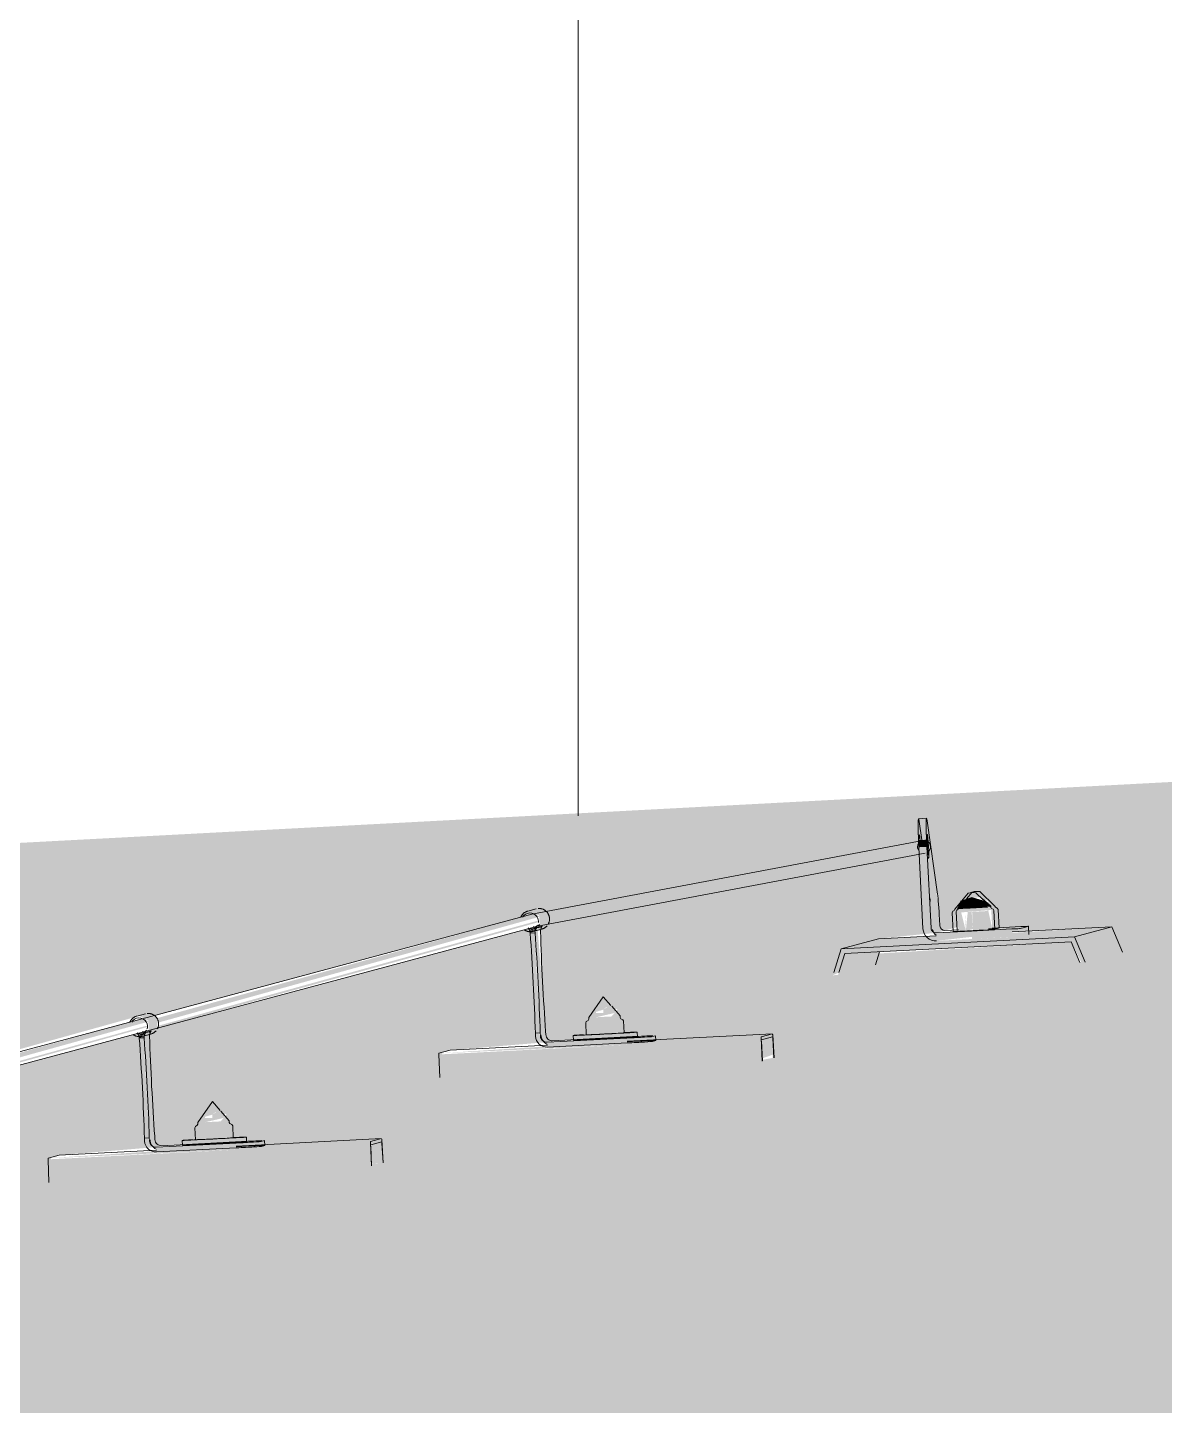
# Model space of a CAD drawing. Header units: metres. Extents: x -4613 to -4328, y -1 to 30.
# Drawn here: x -4403.457 to -4402.753, y 10.935 to 11.788 of the extents above; entities that cross this region are included whole.
import ezdxf

# ---------------------------------------------------------------- set-up
doc = ezdxf.new("R2010")
doc.units = ezdxf.units.M
for name, color, linetype, lineweight in [('A-ROOF-PATT', 132, 'Continuous', 5), ('A-WALL-PATT', 111, 'Continuous', 5), ('Q-SPCQ', 91, 'Continuous', 5)]:
    doc.layers.add(name, color=color, linetype=linetype, lineweight=lineweight)

# ---------------------------------------------------------------- blocks, each defined once
blk = doc.blocks.new('Static Line_Sayfa_Metal Deck_Pan Mount - Up to 15 _ pitch - Max 2 Users-1848369-NORTH EAST')
at = {"layer": 'Q-SPCQ'}
for points in [[(4296.1882, 11.28093), (4296.19319, 11.28118), (4296.19299, 11.28556), (4296.188, 11.28531)], [(4296.19579, 11.23075), (4296.20124, 11.23221), (4296.19894, 11.25585), (4296.19442, 11.27614)], [(4296.2118, 11.24262), (4296.22118, 11.24305), (4296.22098, 11.25004), (4296.214, 11.24774)], [(4296.22118, 11.24305), (4296.23103, 11.24361), (4296.22768, 11.24803), (4296.22098, 11.25004)], [(4295.95359, 11.23213), (4295.95891, 11.23356), (4295.95858, 11.24005), (4295.95279, 11.24301), (4295.94747, 11.24158), (4295.95326, 11.23862)], [(4296.22182, 11.22928), (4296.23112, 11.23031), (4296.23055, 11.24142), (4296.22122, 11.24091), (4296.22176, 11.23031)], [(4296.23065, 11.24412), (4296.23355, 11.24428), (4296.22768, 11.24946), (4296.22828, 11.24724)], [(4296.23112, 11.23033), (4296.23366, 11.23047), (4296.23115, 11.24199), (4296.23055, 11.24142), (4296.23103, 11.23209)], [(4296.21728, 11.22962), (4296.2175, 11.23096), (4296.21671, 11.24125), (4296.21676, 11.23974)], [(4295.95088, 11.16587), (4295.95387, 11.16603), (4295.9503, 11.22792), (4295.94774, 11.22682), (4295.95032, 11.181)], [(4295.95397, 11.16403), (4295.95733, 11.16493), (4295.95233, 11.22957), (4295.95061, 11.22911), (4295.95332, 11.18115)], [(4296.13507, 11.20169), (4296.13876, 11.20347), (4296.14234, 11.21516), (4296.28257, 11.22235), (4296.28888, 11.20957), (4296.29118, 11.20968), (4296.28451, 11.22545), (4296.14009, 11.21805), (4296.13562, 11.20347)], [(4296.14009, 11.21805), (4296.28451, 11.22545), (4296.30766, 11.23166), (4296.24596, 11.22791), (4296.24609, 11.2254), (4296.19919, 11.223), (4296.19894, 11.2261), (4296.16323, 11.22427)], [(4296.22115, 11.22413), (4296.24609, 11.22545), (4296.24584, 11.23031), (4296.22089, 11.22903), (4296.22108, 11.22545)], [(4296.30766, 11.23166), (4296.28451, 11.22545), (4296.29118, 11.20968), (4296.31433, 11.2159)], [(4296.13826, 11.20185), (4296.16141, 11.20806), (4296.16392, 11.21627), (4296.14234, 11.21516), (4296.13876, 11.20347)], [(4295.71162, 11.16718), (4295.71694, 11.16861), (4295.7166, 11.1751), (4295.71082, 11.17806), (4295.7055, 11.17663), (4295.71128, 11.17367)], [(4295.98239, 11.16485), (4296.00584, 11.16605), (4296.00546, 11.17346), (4295.98201, 11.17226), (4295.98239, 11.16493)], [(4295.712, 11.09908), (4295.71535, 11.09998), (4295.71199, 11.16506), (4295.70864, 11.16416), (4295.71134, 11.1162)], [(4295.7089, 11.10092), (4295.71189, 11.10107), (4295.70839, 11.16297), (4295.70577, 11.16187), (4295.70835, 11.11604)], [(4295.89175, 11.13838), (4296.09131, 11.1486), (4296.09073, 11.16288), (4295.89117, 11.15265)], [(4295.95832, 11.15724), (4296.00771, 11.15977), (4296.00756, 11.16277), (4295.95817, 11.16024)], [(4296.09124, 11.15018), (4296.09842, 11.15273), (4296.09768, 11.16274), (4296.09075, 11.16239), (4296.09114, 11.15273)], [(4295.74042, 11.0999), (4295.76387, 11.1011), (4295.76348, 11.1085), (4295.74003, 11.1073), (4295.74041, 11.09998)], [(4295.64977, 11.07343), (4295.84933, 11.08365), (4295.84875, 11.09792), (4295.64919, 11.0877), (4295.64942, 11.08223)], [(4295.71635, 11.09229), (4295.76574, 11.09482), (4295.76559, 11.09782), (4295.71619, 11.09529)], [(4295.84927, 11.08522), (4295.85659, 11.0856), (4295.85571, 11.09779), (4295.84877, 11.09743), (4295.84916, 11.08778)]]:
    blk.add_hatch(color=256, dxfattribs=at).paths.add_polyline_path(points)
h = blk.add_hatch(color=256, dxfattribs=at)
h.paths.add_polyline_path([(4296.19919, 11.223), (4296.22108, 11.22545), (4296.22089, 11.22903), (4296.19894, 11.22791), (4296.19907, 11.22545)])
h.paths.add_polyline_path([(4296.1908, 11.23049), (4296.19579, 11.23075), (4296.19319, 11.28118), (4296.1882, 11.28093)])
h = blk.add_hatch(color=256, dxfattribs=at)
h.paths.add_polyline_path([(4293.297, 10.52267), (4293.53355, 10.5883), (4293.53144, 10.59015), (4293.52773, 10.5896), (4293.29685, 10.52556), (4293.29695, 10.52373)])
h.paths.add_polyline_path([(4293.53898, 10.58762), (4293.77553, 10.65326), (4293.77341, 10.6551), (4293.7697, 10.65456), (4293.53883, 10.59052), (4293.53893, 10.58858)])
h.paths.add_polyline_path([(4293.78095, 10.65257), (4294.0175, 10.71821), (4294.01516, 10.72018), (4294.01168, 10.71951), (4293.7808, 10.65547), (4293.78091, 10.65344)])
h.paths.add_polyline_path([(4294.02293, 10.71753), (4294.25948, 10.78317), (4294.25707, 10.78516), (4294.25365, 10.78446), (4294.02278, 10.72034), (4294.02289, 10.7183)])
h.paths.add_polyline_path([(4294.2649, 10.78248), (4294.50145, 10.84812), (4294.49908, 10.85009), (4294.49563, 10.84942), (4294.26476, 10.7852), (4294.26487, 10.78316)])
h.paths.add_polyline_path([(4294.50688, 10.84743), (4294.74342, 10.91307), (4294.7411, 10.91503), (4294.7376, 10.91437), (4294.50674, 10.85007), (4294.50685, 10.84801)])
h.paths.add_polyline_path([(4294.74885, 10.91239), (4294.9854, 10.97803), (4294.98312, 10.97996), (4294.97957, 10.97932), (4294.7487, 10.91529), (4294.74883, 10.91287)])
h.paths.add_polyline_path([(4294.99083, 10.97734), (4295.22736, 11.04324), (4295.22513, 11.04489), (4295.22155, 11.04428), (4294.99068, 10.98024), (4294.99081, 10.97773)])
h.paths.add_polyline_path([(4295.2328, 11.04229), (4295.46934, 11.10811), (4295.46715, 11.10982), (4295.46352, 11.10923), (4295.23265, 11.04519), (4295.23279, 11.04258)])
h.paths.add_polyline_path([(4295.47478, 11.10725), (4295.71132, 11.17297), (4295.70917, 11.17475), (4295.7055, 11.17418), (4295.47463, 11.11015), (4295.47477, 11.10744)])
h.paths.add_polyline_path([(4295.71675, 11.1722), (4295.9533, 11.23784), (4295.95106, 11.23975), (4295.94747, 11.23914), (4295.7166, 11.1751), (4295.71675, 11.1723)])
h = blk.add_hatch(color=256, dxfattribs=at)
h.paths.add_polyline_path([(4293.29717, 10.51944), (4293.53371, 10.58519), (4293.53193, 10.58573), (4293.2971, 10.52078), (4293.29716, 10.51964)])
h.paths.add_polyline_path([(4293.53914, 10.5844), (4293.77569, 10.65014), (4293.7749, 10.65095), (4293.53907, 10.58574), (4293.53914, 10.58441)])
h.paths.add_polyline_path([(4293.78112, 10.64935), (4294.01766, 10.7151), (4294.01746, 10.71606), (4293.78105, 10.65069), (4293.78112, 10.64938)])
h.paths.add_polyline_path([(4294.02309, 10.7143), (4294.25964, 10.78005), (4294.25943, 10.78101), (4294.02302, 10.71564), (4294.02309, 10.71436)])
h.paths.add_polyline_path([(4294.26507, 10.77926), (4294.50161, 10.845), (4294.50141, 10.84597), (4294.26502, 10.78016), (4294.26506, 10.77933)])
h.paths.add_polyline_path([(4294.50704, 10.84421), (4294.74359, 10.90996), (4294.74279, 10.91076), (4294.50699, 10.84518), (4294.50704, 10.8443)])
h.paths.add_polyline_path([(4294.74902, 10.90916), (4294.98556, 10.97491), (4294.98477, 10.97572), (4294.74896, 10.91019), (4294.74901, 10.90927)])
h.paths.add_polyline_path([(4294.99099, 10.97412), (4295.22753, 11.03986), (4295.22674, 11.04067), (4294.99094, 10.97521), (4294.99099, 10.97424)])
h.paths.add_polyline_path([(4295.23297, 11.03907), (4295.46951, 11.10482), (4295.46872, 11.10562), (4295.23291, 11.04022), (4295.23296, 11.03921)])
h.paths.add_polyline_path([(4295.47494, 11.10402), (4295.71148, 11.16986), (4295.7097, 11.17031), (4295.47488, 11.10524), (4295.47493, 11.10418)])
h.paths.add_polyline_path([(4295.71692, 11.16898), (4295.95346, 11.23472), (4295.95168, 11.23526), (4295.71685, 11.17026), (4295.71691, 11.16915)])
h = blk.add_hatch(color=256, dxfattribs=at)
h.paths.add_polyline_path([(4296.21731, 11.22907), (4296.22176, 11.23031), (4296.22089, 11.24089), (4296.21851, 11.24078)])
h.paths.add_polyline_path([(4296.2128, 11.22885), (4296.21731, 11.22907), (4296.21446, 11.24058), (4296.2122, 11.24048), (4296.21279, 11.22903)])
h = blk.add_hatch(color=256, dxfattribs=at)
h.paths.add_polyline_path([(4295.98838, 11.17567), (4295.9999, 11.17831), (4296.00074, 11.181), (4295.99727, 11.18324), (4295.99297, 11.18038), (4295.99295, 11.17832), (4295.9861, 11.17831)])
h.paths.add_polyline_path([(4295.98504, 11.17952), (4295.99295, 11.181), (4295.99043, 11.18364), (4295.98697, 11.181)])
h = blk.add_hatch(color=256, dxfattribs=at)
h.paths.add_polyline_path([(4295.7464, 11.11072), (4295.75793, 11.11335), (4295.75876, 11.11604), (4295.7553, 11.11828), (4295.75099, 11.11542), (4295.75097, 11.11337), (4295.74412, 11.11335)])
h.paths.add_polyline_path([(4295.74307, 11.11457), (4295.75097, 11.11604), (4295.74846, 11.11868), (4295.745, 11.11604)])
for p, q in [((4296.19303, 11.29886), (4296.18804, 11.2986)), ((4296.18845, 11.29692), (4296.19007, 11.28541)), ((4296.19981, 11.25197), (4296.19344, 11.29717)), ((4296.19069, 11.28518), (4295.94973, 11.23974)), ((4295.95121, 11.23187), (4296.19217, 11.27732)), ((4296.1908, 11.23049), (4296.1882, 11.28093)), ((4296.19319, 11.28118), (4296.19579, 11.23075)), ((4295.95144, 11.2428), (4295.94612, 11.24137)), ((4295.9528, 11.24301), (4295.95254, 11.24299)), ((4296.20878, 11.24038), (4296.20922, 11.24126)), ((4296.2101, 11.24186), (4296.20922, 11.24126)), ((4296.21054, 11.2426), (4296.2101, 11.24186)), ((4296.21129, 11.24106), (4296.21173, 11.24194)), ((4296.21262, 11.24253), (4296.21173, 11.24194)), ((4296.23276, 11.24375), (4296.23328, 11.24305)), ((4296.23421, 11.24255), (4296.23328, 11.24305)), ((4296.23474, 11.24172), (4296.23421, 11.24255)), ((4296.23534, 11.2301), (4296.23474, 11.24172)), ((4296.23528, 11.24443), (4296.23579, 11.24373)), ((4296.23673, 11.24323), (4296.23579, 11.24373)), ((4296.23726, 11.2424), (4296.23673, 11.24323)), ((4296.23786, 11.23077), (4296.23726, 11.2424)), ((4295.94947, 11.23968), (4293.28767, 10.52517)), ((4296.20124, 11.23221), (4296.20103, 11.23637)), ((4296.20878, 11.24038), (4296.20938, 11.22876)), ((4296.21129, 11.24106), (4296.21189, 11.22943)), ((4293.28974, 10.51744), (4295.95155, 11.23195)), ((4295.94633, 11.23095), (4295.94762, 11.22896)), ((4295.94762, 11.22896), (4295.95097, 11.22986)), ((4295.94762, 11.22896), (4295.94768, 11.22779)), ((4295.94768, 11.22779), (4295.95067, 11.22794)), ((4295.94949, 11.22881), (4295.95481, 11.23024)), ((4295.95097, 11.22986), (4295.94968, 11.23185)), ((4295.95061, 11.22911), (4295.95169, 11.23123)), ((4295.95061, 11.22911), (4295.95397, 11.23001)), ((4295.95067, 11.22794), (4295.95061, 11.22911)), ((4295.95169, 11.23123), (4295.95505, 11.23213)), ((4295.95505, 11.23213), (4295.95397, 11.23001)), ((4295.95397, 11.23001), (4295.95403, 11.22884)), ((4296.28451, 11.22545), (4296.14009, 11.21805)), ((4296.16323, 11.22427), (4296.14009, 11.21805)), ((4296.16323, 11.22427), (4296.19903, 11.2261)), ((4296.19894, 11.22791), (4296.22089, 11.22903)), ((4296.21294, 11.22981), (4296.20439, 11.22937)), ((4296.22089, 11.22903), (4296.24584, 11.23031)), ((4296.25129, 11.23177), (4296.23364, 11.23087)), ((4296.24593, 11.2285), (4296.30766, 11.23166)), ((4296.25104, 11.23062), (4296.25355, 11.2313)), ((4296.25355, 11.2313), (4296.25607, 11.23197)), ((4296.25633, 11.22698), (4296.25607, 11.23197)), ((4296.30766, 11.23166), (4296.28451, 11.22545)), ((4296.29118, 11.20968), (4296.28451, 11.22545)), ((4296.30766, 11.23166), (4296.31433, 11.2159)), ((4296.14009, 11.21805), (4296.13562, 11.20347)), ((4296.14234, 11.21516), (4296.28257, 11.22235)), ((4296.16392, 11.21627), (4296.16141, 11.20806)), ((4296.28257, 11.22235), (4296.28799, 11.20952)), ((4296.13876, 11.20347), (4296.14234, 11.21516)), ((4295.98388, 11.17552), (4295.99293, 11.18842)), ((4295.99762, 11.18301), (4295.99293, 11.18842)), ((4296.00326, 11.17652), (4295.99811, 11.18245)), ((4295.70947, 11.17784), (4295.70415, 11.17642)), ((4295.71082, 11.17806), (4295.71056, 11.17804)), ((4295.98356, 11.17376), (4295.98238, 11.17299)), ((4295.98394, 11.17449), (4295.98356, 11.17376)), ((4295.98388, 11.17552), (4295.98394, 11.17449)), ((4296.00331, 11.17549), (4296.00326, 11.17652)), ((4296.00331, 11.17549), (4296.00376, 11.1748)), ((4296.00502, 11.17416), (4296.00376, 11.1748)), ((4296.00547, 11.17346), (4296.00502, 11.17416)), ((4296.00585, 11.16605), (4296.00547, 11.17346)), ((4295.70435, 11.166), (4295.70564, 11.16401)), ((4295.70564, 11.16401), (4295.709, 11.16491)), ((4295.70752, 11.16386), (4295.71284, 11.16529)), ((4295.709, 11.16491), (4295.70771, 11.1669)), ((4295.70864, 11.16416), (4295.70972, 11.16627)), ((4295.70864, 11.16416), (4295.71199, 11.16506)), ((4295.70972, 11.16627), (4295.71307, 11.16718)), ((4295.71307, 11.16718), (4295.71199, 11.16506)), ((4295.71199, 11.16506), (4295.71205, 11.16389)), ((4295.95387, 11.16603), (4295.95088, 11.16587)), ((4295.95088, 11.16587), (4295.95098, 11.16388)), ((4295.95397, 11.16403), (4295.95387, 11.16603)), ((4295.95722, 11.16693), (4295.95733, 11.16493)), ((4295.982, 11.17225), (4295.98238, 11.17299)), ((4295.982, 11.17225), (4295.98238, 11.16484)), ((4296.09768, 11.1655), (4296.00766, 11.16089)), ((4296.01412, 11.16348), (4296.01396, 11.16647)), ((4296.09768, 11.1655), (4296.09073, 11.16364)), ((4296.09865, 11.15057), (4296.09776, 11.16476)), ((4295.70564, 11.16401), (4295.70571, 11.16284)), ((4295.70571, 11.16284), (4295.7087, 11.16299)), ((4295.7087, 11.16299), (4295.70864, 11.16416)), ((4295.95827, 11.15836), (4295.89812, 11.15528)), ((4296.00756, 11.16277), (4295.95817, 11.16024)), ((4295.95832, 11.15724), (4296.00771, 11.15977)), ((4295.96152, 11.16114), (4296.01091, 11.16367)), ((4295.97427, 11.16442), (4295.97442, 11.16143)), ((4296.01107, 11.16067), (4296.00768, 11.1605)), ((4296.02316, 11.16371), (4296.02525, 11.16427)), ((4296.02331, 11.16071), (4296.02541, 11.16127)), ((4296.02542, 11.16128), (4296.02527, 11.16427)), ((4296.09073, 11.16288), (4296.09131, 11.1486)), ((4296.09139, 11.14863), (4296.09089, 11.1609)), ((4296.0909, 11.16166), (4296.09772, 11.16349)), ((4296.0978, 11.16275), (4296.09856, 11.15055)), ((4295.89117, 11.15341), (4295.89812, 11.15528)), ((4295.89175, 11.13838), (4295.89117, 11.15265)), ((4295.74191, 11.11056), (4295.75096, 11.12346)), ((4295.75565, 11.11806), (4295.75096, 11.12346)), ((4295.76128, 11.11156), (4295.75613, 11.1175)), ((4295.74002, 11.1073), (4295.7404, 11.10804)), ((4295.74002, 11.1073), (4295.74041, 11.09989)), ((4295.74159, 11.1088), (4295.7404, 11.10804)), ((4295.74196, 11.10954), (4295.74159, 11.1088)), ((4295.74191, 11.11056), (4295.74196, 11.10954)), ((4295.76134, 11.11054), (4295.76128, 11.11156)), ((4295.76134, 11.11054), (4295.76178, 11.10985)), ((4295.76304, 11.1092), (4295.76178, 11.10985)), ((4295.76349, 11.10851), (4295.76304, 11.1092)), ((4295.76388, 11.1011), (4295.76349, 11.10851)), ((4295.71189, 11.10107), (4295.7089, 11.10092)), ((4295.7089, 11.10092), (4295.709, 11.09892)), ((4295.712, 11.09908), (4295.71189, 11.10107)), ((4295.71525, 11.10197), (4295.71535, 11.09998)), ((4295.76559, 11.09782), (4295.71619, 11.09529)), ((4295.71955, 11.09619), (4295.76894, 11.09872)), ((4295.73229, 11.09947), (4295.73245, 11.09648)), ((4295.85571, 11.10055), (4295.76568, 11.09594)), ((4295.77214, 11.09852), (4295.77199, 11.10152)), ((4295.78118, 11.09875), (4295.78328, 11.09931)), ((4295.78134, 11.09576), (4295.78343, 11.09632)), ((4295.78345, 11.09633), (4295.78329, 11.09932)), ((4295.85571, 11.10055), (4295.84875, 11.09868)), ((4295.84875, 11.09792), (4295.84933, 11.08365)), ((4295.84892, 11.0967), (4295.85574, 11.09853)), ((4295.85667, 11.08562), (4295.85578, 11.09981)), ((4295.85582, 11.09779), (4295.85659, 11.0856)), ((4295.6492, 11.08846), (4295.65615, 11.09033)), ((4295.71629, 11.09341), (4295.65615, 11.09033)), ((4295.71635, 11.09229), (4295.76574, 11.09482)), ((4295.76909, 11.09572), (4295.7657, 11.09555)), ((4295.84942, 11.08367), (4295.84892, 11.09594)), ((4295.64977, 11.07343), (4295.64919, 11.0877))]:
    blk.add_line(p, q, dxfattribs=at)
at = {"layer": 'Q-SPCQ', "flags": 128}
for points in [[(4296.21054, 11.2426), (4296.21875, 11.25251), (4296.21991, 11.25276), (4296.22032, 11.25282), (4296.22052, 11.25284), (4296.22065, 11.25286), (4296.22074, 11.25287), (4296.2208, 11.25287), (4296.22084, 11.25287), (4296.22088, 11.25288), (4296.22091, 11.25288), (4296.22093, 11.25288), (4296.22095, 11.25288), (4296.22097, 11.25288), (4296.22099, 11.25288), (4296.221, 11.25289), (4296.22101, 11.25289), (4296.22102, 11.25289), (4296.22103, 11.25289), (4296.22104, 11.25289), (4296.22105, 11.25289), (4296.22106, 11.25289), (4296.22106, 11.25289), (4296.22107, 11.25289), (4296.22108, 11.25289), (4296.22109, 11.25289), (4296.2211, 11.25289), (4296.22111, 11.25289)], [(4296.21778, 11.24898), (4296.22127, 11.25318), (4296.22242, 11.25344), (4296.22283, 11.2535), (4296.22304, 11.25352), (4296.22317, 11.25353), (4296.22325, 11.25354), (4296.22331, 11.25355), (4296.22336, 11.25355), (4296.2234, 11.25355), (4296.22342, 11.25355), (4296.22345, 11.25356), (4296.22347, 11.25356), (4296.22349, 11.25356), (4296.2235, 11.25356), (4296.22352, 11.25356), (4296.22353, 11.25356), (4296.22354, 11.25356), (4296.22355, 11.25356), (4296.22356, 11.25356), (4296.22357, 11.25356), (4296.22357, 11.25356), (4296.22358, 11.25357), (4296.22359, 11.25357), (4296.22359, 11.25357), (4296.22361, 11.25357), (4296.22362, 11.25357), (4296.22363, 11.25357)], [(4296.23276, 11.24375), (4296.22358, 11.25276), (4296.2224, 11.25289), (4296.22198, 11.25291), (4296.22178, 11.25291), (4296.22165, 11.25291), (4296.22156, 11.25291), (4296.2215, 11.25291), (4296.22146, 11.25291), (4296.22142, 11.2529), (4296.22139, 11.2529), (4296.22136, 11.2529), (4296.22134, 11.2529), (4296.22133, 11.2529), (4296.22131, 11.2529), (4296.2213, 11.2529), (4296.22129, 11.2529), (4296.22127, 11.2529), (4296.22126, 11.2529), (4296.22126, 11.2529), (4296.22125, 11.2529), (4296.22124, 11.2529), (4296.22123, 11.2529), (4296.22123, 11.2529), (4296.22122, 11.2529), (4296.22121, 11.2529), (4296.2212, 11.2529), (4296.22119, 11.2529)], [(4296.23528, 11.24443), (4296.22609, 11.25343), (4296.22491, 11.25356), (4296.2245, 11.25358), (4296.22429, 11.25358), (4296.22416, 11.25358), (4296.22408, 11.25358), (4296.22402, 11.25358), (4296.22397, 11.25358), (4296.22393, 11.25358), (4296.22391, 11.25358), (4296.22388, 11.25358), (4296.22386, 11.25358), (4296.22384, 11.25358), (4296.22383, 11.25358), (4296.22381, 11.25358), (4296.2238, 11.25358), (4296.22379, 11.25358), (4296.22378, 11.25358), (4296.22377, 11.25357), (4296.22376, 11.25357), (4296.22376, 11.25357), (4296.22375, 11.25357), (4296.22374, 11.25357), (4296.22374, 11.25357), (4296.22372, 11.25357), (4296.22371, 11.25357), (4296.2237, 11.25357)], [(4295.94612, 11.24137), (4295.94587, 11.2413), (4295.94563, 11.24121), (4295.94538, 11.24112), (4295.94514, 11.24102), (4295.94491, 11.24091), (4295.94468, 11.24079), (4295.94445, 11.24066), (4295.94423, 11.24052), (4295.94402, 11.24037), (4295.94381, 11.24022), (4295.94361, 11.24005), (4295.94341, 11.23988), (4295.94322, 11.2397), (4295.94304, 11.23951), (4295.94287, 11.23932), (4295.9427, 11.23912), (4295.94255, 11.23891), (4295.9424, 11.2387), (4295.94226, 11.23848), (4295.94213, 11.23825), (4295.942, 11.23802), (4295.94189, 11.23779), (4295.94179, 11.23755)], [(4295.95881, 11.23336), (4295.95893, 11.23359), (4295.95904, 11.23382), (4295.95915, 11.23406), (4295.95924, 11.2343), (4295.95932, 11.23455), (4295.9594, 11.2348), (4295.95946, 11.23505), (4295.95951, 11.23531), (4295.95956, 11.23556), (4295.95959, 11.23582), (4295.95961, 11.23608), (4295.95963, 11.23634), (4295.95963, 11.2366), (4295.95962, 11.23686), (4295.9596, 11.23712), (4295.95957, 11.23737), (4295.95953, 11.23763), (4295.95948, 11.23788), (4295.95943, 11.23814), (4295.95936, 11.23839), (4295.95928, 11.23863), (4295.95919, 11.23888), (4295.95909, 11.23912), (4295.95898, 11.23935), (4295.95886, 11.23959), (4295.95873, 11.23981), (4295.9586, 11.24003), (4295.95845, 11.24025), (4295.9583, 11.24046), (4295.95814, 11.24066), (4295.95797, 11.24086), (4295.95779, 11.24105), (4295.95761, 11.24123), (4295.95742, 11.24141), (4295.95722, 11.24157), (4295.95701, 11.24173), (4295.9568, 11.24188), (4295.95658, 11.24203), (4295.95636, 11.24216), (4295.95613, 11.24228), (4295.9559, 11.2424), (4295.95566, 11.24251), (4295.95542, 11.2426), (4295.95517, 11.24269), (4295.95492, 11.24277), (4295.95467, 11.24283), (4295.95442, 11.24289), (4295.95416, 11.24294), (4295.9539, 11.24297), (4295.95365, 11.243), (4295.95339, 11.24301), (4295.95313, 11.24302), (4295.95286, 11.24301), (4295.9528, 11.24301)], [(4295.94392, 11.22988), (4295.94414, 11.22973), (4295.94435, 11.22958), (4295.94458, 11.22945), (4295.9448, 11.22933), (4295.94504, 11.22921), (4295.94528, 11.2291), (4295.94552, 11.22901), (4295.94576, 11.22892), (4295.94601, 11.22884), (4295.94626, 11.22878), (4295.94652, 11.22872), (4295.94677, 11.22867), (4295.94703, 11.22864), (4295.94729, 11.22861), (4295.94755, 11.2286), (4295.94781, 11.22859), (4295.94807, 11.2286), (4295.94814, 11.2286)], [(4295.94814, 11.2286), (4295.9484, 11.22862), (4295.94866, 11.22865), (4295.94892, 11.22869), (4295.94917, 11.22874), (4295.94943, 11.2288), (4295.94949, 11.22881)], [(4295.95481, 11.23024), (4295.95506, 11.23031), (4295.95531, 11.2304), (4295.95555, 11.23049), (4295.95579, 11.23059), (4295.95603, 11.2307), (4295.95626, 11.23082), (4295.95648, 11.23095), (4295.9567, 11.23109), (4295.95692, 11.23124), (4295.95713, 11.2314), (4295.95733, 11.23156), (4295.95752, 11.23173), (4295.95771, 11.23191), (4295.95789, 11.2321), (4295.95807, 11.23229)], [(4295.70415, 11.17642), (4295.7039, 11.17634), (4295.70365, 11.17626), (4295.70341, 11.17617), (4295.70317, 11.17607), (4295.70293, 11.17595), (4295.7027, 11.17583), (4295.70248, 11.1757), (4295.70226, 11.17557), (4295.70204, 11.17542), (4295.70183, 11.17526), (4295.70163, 11.1751), (4295.70144, 11.17493), (4295.70125, 11.17475), (4295.70107, 11.17456), (4295.70089, 11.17436), (4295.70073, 11.17416), (4295.70057, 11.17396), (4295.70042, 11.17374), (4295.70028, 11.17352), (4295.70015, 11.1733), (4295.70003, 11.17307), (4295.69992, 11.17283), (4295.69981, 11.1726)], [(4295.71683, 11.16841), (4295.71696, 11.16864), (4295.71707, 11.16887), (4295.71717, 11.16911), (4295.71726, 11.16935), (4295.71735, 11.1696), (4295.71742, 11.16985), (4295.71749, 11.1701), (4295.71754, 11.17035), (4295.71758, 11.17061), (4295.71762, 11.17087), (4295.71764, 11.17112), (4295.71765, 11.17138), (4295.71765, 11.17164), (4295.71765, 11.1719), (4295.71763, 11.17216), (4295.7176, 11.17242), (4295.71756, 11.17268), (4295.71751, 11.17293), (4295.71745, 11.17318), (4295.71738, 11.17343), (4295.7173, 11.17368), (4295.71721, 11.17392), (4295.71711, 11.17416), (4295.717, 11.1744), (4295.71689, 11.17463), (4295.71676, 11.17486), (4295.71662, 11.17508), (4295.71648, 11.1753), (4295.71633, 11.17551), (4295.71616, 11.17571), (4295.71599, 11.17591), (4295.71582, 11.1761), (4295.71563, 11.17628), (4295.71544, 11.17645), (4295.71524, 11.17662), (4295.71504, 11.17678), (4295.71482, 11.17693), (4295.71461, 11.17707), (4295.71438, 11.17721), (4295.71416, 11.17733), (4295.71392, 11.17745), (4295.71369, 11.17755), (4295.71344, 11.17765), (4295.7132, 11.17774), (4295.71295, 11.17781), (4295.7127, 11.17788), (4295.71244, 11.17794), (4295.71219, 11.17798), (4295.71193, 11.17802), (4295.71167, 11.17805), (4295.71141, 11.17806), (4295.71115, 11.17807), (4295.71089, 11.17806), (4295.71082, 11.17806)], [(4295.70195, 11.16492), (4295.70216, 11.16477), (4295.70238, 11.16463), (4295.7026, 11.1645), (4295.70283, 11.16437), (4295.70306, 11.16426), (4295.7033, 11.16415), (4295.70354, 11.16405), (4295.70379, 11.16397), (4295.70404, 11.16389), (4295.70429, 11.16382), (4295.70454, 11.16377), (4295.7048, 11.16372), (4295.70506, 11.16368), (4295.70531, 11.16366), (4295.70557, 11.16364), (4295.70583, 11.16364), (4295.7061, 11.16364), (4295.70616, 11.16365)], [(4295.71284, 11.16529), (4295.71309, 11.16536), (4295.71333, 11.16544), (4295.71358, 11.16554), (4295.71382, 11.16564), (4295.71405, 11.16575), (4295.71428, 11.16587), (4295.71451, 11.166), (4295.71473, 11.16614), (4295.71494, 11.16629), (4295.71515, 11.16644), (4295.71535, 11.16661), (4295.71555, 11.16678), (4295.71574, 11.16696), (4295.71592, 11.16715), (4295.71609, 11.16734)], [(4295.70616, 11.16365), (4295.70642, 11.16366), (4295.70668, 11.16369), (4295.70694, 11.16373), (4295.7072, 11.16378), (4295.70745, 11.16384), (4295.70752, 11.16386)]]:
    blk.add_lwpolyline(points, dxfattribs=at)
at = {"layer": 'Q-SPCQ'}
for centre, major_axis, ratio, start_param, end_param in [((4296.18894, 11.28112), (-0.0009, 0.01748), 0.042456, 5.838496, 7.863078), ((4296.19392, 11.28138), (-0.0009, 0.01748), 0.042456, 5.838496, 7.863078), ((4296.18894, 11.28112), (-0.00038, 0.00749), 0.042456, 0.009096, 0.794495), ((4296.18894, 11.28112), (-0.00038, 0.00749), 0.042456, 5.245084, 6.283185), ((4296.19143, 11.28125), (-0.00104, 0.00386), 0.999057, 4.501513, 5.548711), ((4296.19392, 11.28138), (-0.00038, 0.00749), 0.042456, 0.009096, 1.579893), ((4296.19392, 11.28138), (-0.00038, 0.00749), 0.042456, 4.721485, 6.283185), ((4296.19143, 11.28125), (-0.00104, 0.00386), 0.999057, 0.836322, 1.35992), ((4296.19143, 11.28125), (-0.00104, 0.00386), 0.999057, 1.359921, 1.883519), ((4296.19392, 11.28138), (-0.00038, 0.00749), 0.042456, 1.579893, 2.365291), ((4296.19392, 11.28138), (-0.00038, 0.00749), 0.042456, 3.150689, 4.721485), ((4296.19143, 11.28125), (-0.00104, 0.00386), 0.999057, 3.716115, 4.501513), ((4296.19392, 11.28138), (-0.00038, 0.00749), 0.042456, 2.62709, 3.141593), ((4296.2003, 11.23618), (-0.0009, 0.01748), 0.042456, 4.721485, 5.838496), ((4296.19531, 11.23592), (-0.0009, 0.01748), 0.042456, 5.414945, 5.615094), ((4295.94753, 11.23502), (-0.00135, 0.00504), 0.999057, 6.072309, 7.088621), ((4295.94753, 11.23502), (-0.00135, 0.00504), 0.999057, 5.025112, 6.072309), ((4295.95047, 11.23581), (-0.00104, 0.00386), 0.999057, 3.192516, 3.716115), ((4295.94753, 11.23502), (-0.00135, 0.00504), 0.999057, 4.321973, 4.948292), ((4295.94877, 11.23569), (-0.00138, 0.00515), 0.999057, 2.613817, 3.458884), ((4295.94665, 11.19612), (-0.00358, 0.06991), 0.042456, 4.262703, 5.180268), ((4295.94753, 11.23502), (-0.00135, 0.00504), 0.999057, 2.930717, 3.977914), ((4295.94964, 11.19628), (-0.00358, 0.06991), 0.042456, 4.262703, 5.180268), ((4295.95213, 11.23659), (-0.00138, 0.00515), 0.999057, 2.613817, 3.458884), ((4295.95051, 11.23582), (-0.00104, 0.00386), 0.999057, 3.141593, 3.192516), ((4295.9534, 11.23659), (-0.00135, 0.00504), 0.999057, 2.930717, 3.141593), ((4295.95826, 11.19859), (-0.00358, 0.06991), 0.042456, 1.12111, 2.038676), ((4296.19879, 11.2309), (-0.00207, 0.00773), 0.999057, 1.35992, 2.930717), ((4296.19879, 11.2309), (-0.00078, 0.0029), 0.999057, 1.35992, 2.930717), ((4296.20424, 11.23237), (-0.00207, 0.00773), 0.999057, 1.62172, 2.145319), ((4296.20424, 11.23237), (-0.00078, 0.0029), 0.999057, 1.359921, 2.930717), ((4296.22236, 11.22943), (0.01298, 0.00067), 0.009088, 2.454356, 4.669918), ((4296.22488, 11.2301), (0.01298, 0.00067), 0.009088, 3.099122, 3.141593), ((4296.22236, 11.22943), (0.01298, 0.00067), 0.009088, 4.669918, 7.026113), ((4296.22488, 11.2301), (0.01298, 0.00067), 0.009088, 5.241231, 7.026113), ((4296.24605, 11.23037), (0.00499, 0.00026), 0.009088, 4.669918, 6.240715), ((4296.25108, 11.23172), (0.00499, 0.00026), 0.009088, 0, 1.528326), ((4295.70556, 11.17006), (-0.00135, 0.00504), 0.999057, 6.072309, 7.088621), ((4295.70556, 11.17006), (-0.00135, 0.00504), 0.999057, 5.025112, 6.072309), ((4295.7068, 11.17074), (-0.00138, 0.00515), 0.999057, 2.613817, 3.458884), ((4295.70556, 11.17006), (-0.00135, 0.00504), 0.999057, 2.930717, 3.977914), ((4295.71015, 11.17164), (-0.00138, 0.00515), 0.999057, 2.613817, 3.458883), ((4295.70556, 11.17006), (-0.00135, 0.00504), 0.999057, 4.132841, 4.965881), ((4295.71143, 11.17164), (-0.00135, 0.00504), 0.999057, 2.930717, 3.141593), ((4295.96132, 11.16513), (-0.00181, 0.00676), 0.999057, 1.35992, 2.407118), ((4295.96132, 11.16513), (-0.00104, 0.00386), 0.999057, 1.35992, 2.930717), ((4295.99412, 11.16545), (0.01985, 0.00102), 0.009088, 3.099122, 6.240715), ((4295.99412, 11.16545), (0.01985, 0.00102), 0.009088, 2.313724, 3.099122), ((4295.99412, 11.16545), (0.01173, 0.00061), 0.009088, 3.099122, 6.240715), ((4295.99412, 11.16545), (0.01985, 0.00102), 0.009088, 6.240715, 7.195233), ((4296.09773, 11.1645), (-0.000051, 0.000999), 0.042456, 4.973645, 5.413191), ((4295.70467, 11.13117), (-0.00358, 0.06991), 0.042456, 4.262703, 5.180268), ((4295.70766, 11.13132), (-0.00358, 0.06991), 0.042456, 4.262703, 5.180268), ((4295.71628, 11.13364), (-0.00358, 0.06991), 0.042456, 1.12111, 2.038676), ((4295.95796, 11.16423), (-0.00181, 0.00676), 0.999057, 1.35992, 2.930717), ((4295.95796, 11.16423), (-0.00104, 0.00386), 0.999057, 1.35992, 2.930717), ((4295.99427, 11.16245), (0.01985, 0.00102), 0.009088, 3.099122, 6.240715), ((4295.99427, 11.16245), (0.01985, 0.00102), 0.009088, 6.240715, 9.382307), ((4296.00819, 11.16294), (0.01498, 0.00077), 0.009088, 4.669918, 6.240715), ((4296.00834, 11.15994), (0.01498, 0.00077), 0.009088, 4.669918, 6.240715), ((4296.01029, 11.1635), (0.01498, 0.00077), 0.009088, 0.481128, 1.528326), ((4296.01044, 11.16051), (0.01498, 0.00077), 0.009088, 6.240715, 7.811511), ((4296.09078, 11.16264), (-0.000051, 0.000999), 0.042456, 0.009096, 1.327733), ((4296.09095, 11.16066), (-0.000051, 0.000999), 0.042456, 0.009096, 0.228869), ((4296.09777, 11.16249), (-0.000051, 0.000999), 0.042456, 4.973645, 6.283185), ((4295.89122, 11.15241), (-0.000051, 0.000999), 0.042456, 0.228869, 1.327733), ((4295.71599, 11.09928), (-0.00181, 0.00676), 0.999057, 1.35992, 2.930717), ((4295.71599, 11.09928), (-0.00104, 0.00386), 0.999057, 1.35992, 2.930717), ((4295.71934, 11.10018), (-0.00181, 0.00676), 0.999057, 1.35992, 2.407118), ((4295.71934, 11.10018), (-0.00104, 0.00386), 0.999057, 1.35992, 2.930717), ((4295.75214, 11.1005), (0.01985, 0.00102), 0.009088, 3.099122, 6.240715), ((4295.7523, 11.0975), (0.01985, 0.00102), 0.009088, 3.099122, 6.240715), ((4295.75214, 11.1005), (0.01985, 0.00102), 0.009088, 2.313724, 3.099122), ((4295.7523, 11.0975), (0.01985, 0.00102), 0.009088, 6.240715, 9.382307), ((4295.75214, 11.1005), (0.01173, 0.00061), 0.009088, 3.099122, 6.240715), ((4295.75214, 11.1005), (0.01985, 0.00102), 0.009088, 6.240715, 7.195233), ((4295.76621, 11.09799), (0.01498, 0.00077), 0.009088, 4.669918, 6.240715), ((4295.76831, 11.09855), (0.01498, 0.00077), 0.009088, 0.481128, 1.528326), ((4295.76847, 11.09555), (0.01498, 0.00077), 0.009088, 6.240715, 7.811511), ((4295.8488, 11.09768), (-0.000051, 0.000999), 0.042456, 0.009096, 1.327733), ((4295.84897, 11.0957), (-0.000051, 0.000999), 0.042456, 0.009096, 0.228869), ((4295.85579, 11.09753), (-0.000051, 0.000999), 0.042456, 4.973645, 6.283185), ((4295.85576, 11.09955), (-0.000051, 0.000999), 0.042456, 4.973645, 5.41319), ((4295.64925, 11.08746), (-0.000051, 0.000999), 0.042456, 0.228869, 1.327733), ((4295.76637, 11.09499), (0.01498, 0.00077), 0.009088, 4.669918, 6.240715)]:
    blk.add_ellipse(centre, major_axis=major_axis, ratio=ratio, start_param=start_param, end_param=end_param, dxfattribs=at)

msp = doc.modelspace()

# ---------------------------------------------------------------- hatches: boundary and pattern name
at = {"layer": 'A-ROOF-PATT'}
h = msp.add_hatch(dxfattribs=at)
h.set_pattern_fill('FP_253', color=256, style=0, pattern_type=2)
h.set_pattern_definition([(3.046, (-8687.1756385, -225.673), (-0.0303926730474, -5.0035218e-06), [])])
h.paths.add_polyline_path([(-4420.81226, 9.52013), (-4386.58634, 11.3421), (-4386.58634, 11.42566), (-4391.63337, 11.16518), (-4392.65068, 11.2174), (-4392.65602, 11.21329), (-4392.67517, 11.20735), (-4392.69381, 11.20659), (-4392.78085, 11.20829), (-4392.79372, 11.21394), (-4392.8111, 11.22707), (-4392.90743, 11.23197), (-4392.97893, 11.21931), (-4392.98676, 11.21329), (-4393.00591, 11.20735), (-4393.02455, 11.20659), (-4393.11159, 11.20829), (-4393.1236, 11.21329), (-4393.13433, 11.22177), (-4393.14257, 11.23337), (-4393.14851, 11.2448), (-4393.17108, 11.24384), (-4393.28247, 11.22566), (-4393.30485, 11.22428), (-4393.30902, 11.21982), (-4393.37762, 11.21682), (-4393.46466, 11.22123), (-4393.47257, 11.23159), (-4393.47925, 11.25004), (-4393.62572, 11.24196), (-4393.62742, 11.23784), (-4393.72125, 11.23337), (-4393.80666, 11.2397), (-4393.80829, 11.24365), (-4393.80934, 11.26148), (-4393.80829, 11.26953), (-4393.8014, 11.28409), (-4393.7954, 11.29194), (-4393.78481, 11.3), (-4393.77307, 11.30488), (-4393.76018, 11.30659), (-4393.70856, 11.30879), (-4393.60264, 11.32967), (-4393.60264, 11.50342), (-4393.63893, 11.50219), (-4393.63893, 11.5385), (-4394.38093, 11.5385), (-4394.38093, 11.51098), (-4394.44294, 11.50717), (-4394.5303, 11.5034), (-4394.5303, 11.5385), (-4395.25654, 11.5385), (-4395.25654, 11.51219), (-4395.31855, 11.50838), (-4395.40591, 11.5046), (-4395.40591, 11.5385), (-4396.14032, 11.5385), (-4396.14032, 11.51339), (-4396.20233, 11.50958), (-4396.28969, 11.50581), (-4396.28969, 11.5385), (-4397.03012, 11.5385), (-4397.03012, 11.5146), (-4397.09213, 11.51079), (-4397.17948, 11.50702), (-4397.17948, 11.5385), (-4397.9092, 11.5385), (-4397.9092, 11.51581), (-4397.97121, 11.51199), (-4398.05857, 11.50822), (-4398.05857, 11.5385), (-4398.63657, 11.53884), (-4398.63657, 11.54175), (-4398.66145, 11.54042), (-4398.66145, 11.53752), (-4398.7686, 11.53182), (-4398.7686, 11.51703), (-4398.83061, 11.51322), (-4398.91796, 11.50945), (-4398.91796, 11.52387), (-4405.53877, 11.17381), (-4405.55757, 11.17381), (-4405.76892, 11.16088), (-4420.72831, 9.52928)])
h.paths.add_polyline_path([(-4406.04037, 10.38351), (-4406.02668, 10.38782), (-4406.02711, 10.39608), (-4406.00621, 10.39702), (-4406.00565, 10.38612), (-4406.02711, 10.38434)])
h.paths.add_polyline_path([(-4406.10424, 10.35729), (-4406.09697, 10.37426), (-4406.07608, 10.37987), (-4405.93165, 10.38727), (-4405.92498, 10.3715), (-4405.95132, 10.36513), (-4405.95674, 10.37795), (-4406.07573, 10.37077), (-4406.0779, 10.36367), (-4406.10105, 10.35746)])
h.paths.add_polyline_path([(-4406.04352, 10.38636), (-4406.04253, 10.42147), (-4406.04091, 10.42662), (-4406.04011, 10.38727), (-4406.04037, 10.3872)])
h.paths.add_polyline_path([(-4406.03807, 10.38782), (-4406.04253, 10.42725), (-4406.04413, 10.40633), (-4406.04912, 10.40608), (-4406.04752, 10.45342), (-4406.04253, 10.45367), (-4406.03902, 10.40633)])
h.paths.add_polyline_path([(-4406.02751, 10.39823), (-4406.02221, 10.40402), (-4406.01266, 10.40564), (-4406.00828, 10.40438), (-4406.00828, 10.39974), (-4406.02473, 10.39835)])
h.paths.add_polyline_path([(-4405.8642, 10.43837), (-4405.86226, 10.43893), (-4405.65756, 10.44826), (-4405.65768, 10.43602), (-4405.86361, 10.42389), (-4405.86419, 10.43816)])
h.paths.add_polyline_path([(-4405.86419, 10.43893), (-4405.85712, 10.4408), (-4405.79704, 10.44579), (-4405.79384, 10.44665), (-4405.7478, 10.44826), (-4405.74765, 10.4464), (-4405.85718, 10.43928)])
h.paths.add_polyline_path([(-4405.80139, 10.44954), (-4405.80279, 10.45147), (-4405.80449, 10.45139), (-4405.80469, 10.51345), (-4405.80276, 10.51516), (-4405.80139, 10.51552), (-4405.8005, 10.44978)])
h.paths.add_polyline_path([(-4405.77297, 10.45036), (-4405.77335, 10.45777), (-4405.74987, 10.45824), (-4405.74952, 10.45156), (-4405.77027, 10.45043)])
h.paths.add_polyline_path([(-4405.76698, 10.46119), (-4405.76698, 10.46453), (-4405.76239, 10.46589), (-4405.76212, 10.46666), (-4405.75809, 10.46875), (-4405.75367, 10.46589), (-4405.7573, 10.46168), (-4405.76241, 10.46142)])
h.paths.add_polyline_path([(-4405.77032, 10.46504), (-4405.76455, 10.46875), (-4405.76241, 10.46651), (-4405.77027, 10.46505)])
h.paths.add_polyline_path([(-4405.62164, 10.48885), (-4405.62028, 10.50388), (-4405.41559, 10.51321), (-4405.41571, 10.50097), (-4405.59457, 10.49023)])
h.paths.add_polyline_path([(-4405.62222, 10.50388), (-4405.61515, 10.50575), (-4405.55506, 10.51075), (-4405.55186, 10.51161), (-4405.50582, 10.51321), (-4405.50567, 10.51136), (-4405.6152, 10.50424)])
h.paths.add_polyline_path([(-4405.55941, 10.5145), (-4405.56007, 10.51646), (-4405.56259, 10.51863), (-4405.56271, 10.57841), (-4405.56171, 10.57986), (-4405.55942, 10.58048), (-4405.55853, 10.51473)])
h.paths.add_polyline_path([(-4405.53099, 10.51531), (-4405.53138, 10.52272), (-4405.5078, 10.52151), (-4405.50755, 10.51652), (-4405.52829, 10.51539)])
h.paths.add_polyline_path([(-4405.80577, 10.51739), (-4405.80873, 10.51863), (-4405.81229, 10.51927), (-4405.81247, 10.5229), (-4405.80617, 10.52622), (-4405.80514, 10.52783), (-4405.79978, 10.52709), (-4405.79678, 10.52763), (-4405.56571, 10.59194), (-4405.56277, 10.59289), (-4405.5578, 10.59205), (-4405.55481, 10.59258), (-4405.32373, 10.6569), (-4405.3208, 10.65784), (-4405.31583, 10.657), (-4405.31284, 10.65754), (-4405.08176, 10.72185), (-4405.07882, 10.7228), (-4405.07385, 10.72195), (-4405.07053, 10.72258), (-4404.837, 10.78538), (-4404.83999, 10.78691), (-4404.83188, 10.78691), (-4404.82855, 10.78753), (-4404.59502, 10.85033), (-4404.59801, 10.85186), (-4404.5899, 10.85186), (-4404.58658, 10.85249), (-4404.35305, 10.91529), (-4404.35604, 10.91682), (-4404.34793, 10.91682), (-4404.3446, 10.91744), (-4404.11107, 10.98024), (-4404.11406, 10.98177), (-4404.10595, 10.98177), (-4404.10263, 10.98239), (-4403.87188, 11.04662), (-4403.86895, 11.04757), (-4403.86398, 11.04672), (-4403.86099, 11.04726), (-4403.62991, 11.11157), (-4403.62697, 11.11252), (-4403.622, 11.11168), (-4403.61901, 11.11221), (-4403.38793, 11.17652), (-4403.385, 11.17747), (-4403.38003, 11.17663), (-4403.37704, 11.17716), (-4403.14334, 11.24014), (-4403.14334, 11.24234), (-4403.13806, 11.24158), (-4403.13496, 11.23799), (-4403.13473, 11.23356), (-4405.80186, 10.51936), (-4405.8041, 10.5221), (-4405.80573, 10.5175)])
h.paths.add_polyline_path([(-4405.52501, 10.52614), (-4405.52501, 10.52948), (-4405.52042, 10.53084), (-4405.52034, 10.53152), (-4405.51611, 10.5337), (-4405.51169, 10.53084), (-4405.51533, 10.52664), (-4405.52044, 10.52637)])
h.paths.add_polyline_path([(-4405.52834, 10.52999), (-4405.52257, 10.5337), (-4405.52044, 10.53146), (-4405.52376, 10.53084)])
h.paths.add_polyline_path([(-4405.37966, 10.5538), (-4405.37831, 10.56883), (-4405.17361, 10.57817), (-4405.17373, 10.56592), (-4405.30863, 10.55744)])
h.paths.add_polyline_path([(-4405.38024, 10.56883), (-4405.37317, 10.5707), (-4405.31309, 10.5757), (-4405.30863, 10.57662), (-4405.26385, 10.57817), (-4405.2637, 10.57631), (-4405.37323, 10.56919)])
h.paths.add_polyline_path([(-4405.31744, 10.57945), (-4405.31884, 10.58138), (-4405.32054, 10.58129), (-4405.32074, 10.64336), (-4405.31973, 10.64482), (-4405.31744, 10.64543), (-4405.31655, 10.57969)])
h.paths.add_polyline_path([(-4405.28902, 10.58027), (-4405.2894, 10.58768), (-4405.26594, 10.58861), (-4405.26557, 10.58147), (-4405.28632, 10.58034)])
h.paths.add_polyline_path([(-4405.28303, 10.59109), (-4405.28303, 10.59444), (-4405.27844, 10.5958), (-4405.27817, 10.59657), (-4405.27414, 10.59866), (-4405.26972, 10.5958), (-4405.27335, 10.59159), (-4405.27847, 10.59133)])
h.paths.add_polyline_path([(-4405.28637, 10.59494), (-4405.2806, 10.59866), (-4405.27847, 10.59642), (-4405.28179, 10.5958)])
h.paths.add_polyline_path([(-4405.13769, 10.61875), (-4405.13633, 10.63379), (-4404.93164, 10.64312), (-4404.93088, 10.63092), (-4405.07848, 10.62179)])
h.paths.add_polyline_path([(-4405.13827, 10.63379), (-4405.1312, 10.63566), (-4405.07111, 10.64065), (-4405.06791, 10.64151), (-4405.02188, 10.64312), (-4405.02172, 10.64127), (-4405.13125, 10.63414)])
h.paths.add_polyline_path([(-4405.07546, 10.6444), (-4405.07686, 10.64633), (-4405.07856, 10.64625), (-4405.07848, 10.70412), (-4405.07776, 10.70977), (-4405.07547, 10.71039), (-4405.07458, 10.64464)])
h.paths.add_polyline_path([(-4405.04704, 10.64522), (-4405.04743, 10.65263), (-4405.02394, 10.6531), (-4405.0236, 10.64642), (-4405.04434, 10.64529)])
h.paths.add_polyline_path([(-4405.04106, 10.65605), (-4405.04106, 10.65939), (-4405.03647, 10.66075), (-4405.03469, 10.6623), (-4405.03014, 10.6623), (-4405.02774, 10.66075), (-4405.03138, 10.65654), (-4405.03649, 10.65628)])
h.paths.add_polyline_path([(-4405.04439, 10.6599), (-4405.03862, 10.66361), (-4405.03649, 10.66137), (-4405.04434, 10.65991)])
h.paths.add_polyline_path([(-4404.89631, 10.69818), (-4404.89436, 10.69874), (-4404.68966, 10.70807), (-4404.68978, 10.69583), (-4404.89571, 10.68371), (-4404.89629, 10.69798)])
h.paths.add_polyline_path([(-4404.89629, 10.69874), (-4404.88922, 10.70061), (-4404.82914, 10.70561), (-4404.82594, 10.70647), (-4404.7799, 10.70807), (-4404.77975, 10.70622), (-4404.88928, 10.6991)])
h.paths.add_polyline_path([(-4404.83349, 10.70936), (-4404.83489, 10.71129), (-4404.83659, 10.7112), (-4404.83679, 10.77327), (-4404.83578, 10.77472), (-4404.83349, 10.77534), (-4404.8326, 10.70959)])
h.paths.add_polyline_path([(-4404.80507, 10.71017), (-4404.80545, 10.71758), (-4404.78197, 10.71805), (-4404.78162, 10.71138), (-4404.80237, 10.71025)])
h.paths.add_polyline_path([(-4404.79908, 10.721), (-4404.79908, 10.72434), (-4404.79449, 10.7257), (-4404.79272, 10.72725), (-4404.78817, 10.72725), (-4404.78577, 10.7257), (-4404.7894, 10.7215), (-4404.79452, 10.72123)])
h.paths.add_polyline_path([(-4404.80242, 10.72485), (-4404.79665, 10.72856), (-4404.79452, 10.72632), (-4404.80237, 10.72486)])
h.paths.add_polyline_path([(-4404.65374, 10.74866), (-4404.65238, 10.76369), (-4404.44769, 10.77303), (-4404.44781, 10.76079), (-4404.61819, 10.75048)])
h.paths.add_polyline_path([(-4404.65432, 10.76369), (-4404.64725, 10.76556), (-4404.58716, 10.77056), (-4404.58396, 10.77142), (-4404.53793, 10.77303), (-4404.53777, 10.77117), (-4404.6473, 10.76405)])
h.paths.add_polyline_path([(-4404.59151, 10.77431), (-4404.59291, 10.77624), (-4404.59461, 10.77615), (-4404.59481, 10.83811), (-4404.59381, 10.83968), (-4404.59144, 10.83811), (-4404.59063, 10.77455)])
h.paths.add_polyline_path([(-4404.5631, 10.77513), (-4404.56348, 10.78254), (-4404.53999, 10.783), (-4404.53965, 10.77633), (-4404.56039, 10.7752)])
h.paths.add_polyline_path([(-4404.55711, 10.78595), (-4404.55711, 10.7893), (-4404.55252, 10.79066), (-4404.55074, 10.79221), (-4404.54619, 10.79221), (-4404.54379, 10.79066), (-4404.54743, 10.78645), (-4404.55254, 10.78619)])
h.paths.add_polyline_path([(-4404.56045, 10.7898), (-4404.55467, 10.79352), (-4404.55254, 10.79128), (-4404.56039, 10.78981)])
h.paths.add_polyline_path([(-4404.41176, 10.81361), (-4404.41041, 10.82865), (-4404.20571, 10.83798), (-4404.20573, 10.82574), (-4404.38805, 10.81483)])
h.paths.add_polyline_path([(-4404.41234, 10.82865), (-4404.40527, 10.83052), (-4404.34519, 10.83551), (-4404.34199, 10.83637), (-4404.29595, 10.83798), (-4404.2958, 10.83613), (-4404.40533, 10.82901)])
h.paths.add_polyline_path([(-4404.34954, 10.83926), (-4404.35094, 10.84119), (-4404.35264, 10.84111), (-4404.35284, 10.90317), (-4404.35183, 10.90463), (-4404.34954, 10.90525), (-4404.34865, 10.8395)])
h.paths.add_polyline_path([(-4404.32112, 10.84008), (-4404.3215, 10.84749), (-4404.29802, 10.84796), (-4404.29767, 10.84128), (-4404.31842, 10.84015)])
h.paths.add_polyline_path([(-4404.31513, 10.85091), (-4404.31513, 10.85425), (-4404.31054, 10.85561), (-4404.30877, 10.85716), (-4404.30422, 10.85716), (-4404.30182, 10.85561), (-4404.30545, 10.8514), (-4404.31057, 10.85114)])
h.paths.add_polyline_path([(-4404.31847, 10.85476), (-4404.3127, 10.85847), (-4404.31057, 10.85623), (-4404.31842, 10.85477)])
h.paths.add_polyline_path([(-4404.17038, 10.89304), (-4404.16843, 10.8936), (-4403.96374, 10.90293), (-4403.96298, 10.89074), (-4404.16979, 10.87857), (-4404.17037, 10.89284)])
h.paths.add_polyline_path([(-4404.17037, 10.8936), (-4404.1579, 10.89575), (-4404.10321, 10.90047), (-4404.10001, 10.90133), (-4404.05398, 10.90293), (-4404.05382, 10.90108), (-4404.16335, 10.89396)])
h.paths.add_polyline_path([(-4404.10757, 10.90422), (-4404.10822, 10.90618), (-4404.11066, 10.90606), (-4404.11086, 10.96813), (-4404.10986, 10.96958), (-4404.1075, 10.96822), (-4404.10668, 10.90445)])
h.paths.add_polyline_path([(-4404.07915, 10.90503), (-4404.07953, 10.91244), (-4404.05604, 10.91291), (-4404.0557, 10.90624), (-4404.07644, 10.90511)])
h.paths.add_polyline_path([(-4404.07316, 10.91586), (-4404.07316, 10.9192), (-4404.06857, 10.92056), (-4404.06679, 10.92212), (-4404.06224, 10.92212), (-4404.05984, 10.92056), (-4404.06348, 10.91636), (-4404.06849, 10.9161)])
h.paths.add_polyline_path([(-4404.0765, 10.91971), (-4404.07072, 10.92342), (-4404.06859, 10.92118), (-4404.07192, 10.92056)])
h.paths.add_polyline_path([(-4403.92841, 10.958), (-4403.92646, 10.95855), (-4403.72177, 10.96789), (-4403.72261, 10.95561), (-4403.92781, 10.94352), (-4403.92839, 10.95779)])
h.paths.add_polyline_path([(-4403.92839, 10.95855), (-4403.92132, 10.96042), (-4403.86124, 10.96542), (-4403.85804, 10.96628), (-4403.812, 10.96789), (-4403.81185, 10.96603), (-4403.92776, 10.95859)])
h.paths.add_polyline_path([(-4403.86559, 10.96917), (-4403.86699, 10.9711), (-4403.86869, 10.97101), (-4403.86889, 11.03308), (-4403.86789, 11.03454), (-4403.8656, 11.03515), (-4403.8647, 10.96941)])
h.paths.add_polyline_path([(-4403.83717, 10.96999), (-4403.83755, 10.9774), (-4403.81407, 10.97786), (-4403.81372, 10.97119), (-4403.83447, 10.97006)])
h.paths.add_polyline_path([(-4403.83118, 10.98081), (-4403.83118, 10.98416), (-4403.82659, 10.98552), (-4403.82482, 10.98707), (-4403.82027, 10.98707), (-4403.81787, 10.98552), (-4403.82151, 10.98131), (-4403.82662, 10.98105)])
h.paths.add_polyline_path([(-4403.83452, 10.98466), (-4403.82875, 10.98838), (-4403.82662, 10.98614), (-4403.83447, 10.98467)])
h.paths.add_polyline_path([(-4403.68584, 11.00847), (-4403.68448, 11.02351), (-4403.47979, 11.03284), (-4403.47903, 11.02064), (-4403.60258, 11.01274)])
h.paths.add_polyline_path([(-4403.68642, 11.02351), (-4403.67935, 11.02538), (-4403.61926, 11.03037), (-4403.61606, 11.03123), (-4403.57003, 11.03284), (-4403.56987, 11.03099), (-4403.67941, 11.02387)])
h.paths.add_polyline_path([(-4403.62362, 11.03412), (-4403.62501, 11.03605), (-4403.62671, 11.03597), (-4403.62691, 11.09804), (-4403.62591, 11.09949), (-4403.62362, 11.10011), (-4403.62273, 11.03436)])
h.paths.add_polyline_path([(-4403.5952, 11.03494), (-4403.59558, 11.04235), (-4403.57212, 11.04328), (-4403.57175, 11.03614), (-4403.59249, 11.03501)])
h.paths.add_polyline_path([(-4403.58921, 11.04577), (-4403.58921, 11.04911), (-4403.58462, 11.05047), (-4403.58284, 11.05202), (-4403.57829, 11.05202), (-4403.57589, 11.05047), (-4403.57953, 11.04626), (-4403.58464, 11.046)])
h.paths.add_polyline_path([(-4403.59255, 11.04962), (-4403.58677, 11.05333), (-4403.58464, 11.05109), (-4403.58797, 11.05047)])
h.paths.add_polyline_path([(-4403.44386, 11.07343), (-4403.44251, 11.08846), (-4403.23782, 11.09779), (-4403.23733, 11.08558), (-4403.31995, 11.07978)])
h.paths.add_polyline_path([(-4403.44445, 11.08846), (-4403.43737, 11.09033), (-4403.37729, 11.09533), (-4403.37409, 11.09619), (-4403.32805, 11.09779), (-4403.3279, 11.09594), (-4403.44338, 11.08851)])
h.paths.add_polyline_path([(-4403.38164, 11.09908), (-4403.38304, 11.10101), (-4403.38474, 11.10092), (-4403.38494, 11.16299), (-4403.38394, 11.16444), (-4403.38165, 11.16506), (-4403.38075, 11.09931)])
h.paths.add_polyline_path([(-4403.35322, 11.0999), (-4403.3536, 11.1073), (-4403.33014, 11.10823), (-4403.32977, 11.1011), (-4403.35052, 11.09997)])
h.paths.add_polyline_path([(-4403.34723, 11.11072), (-4403.34723, 11.11406), (-4403.34264, 11.11542), (-4403.34087, 11.11698), (-4403.33632, 11.11698), (-4403.33392, 11.11542), (-4403.33756, 11.11122), (-4403.34267, 11.11096)])
h.paths.add_polyline_path([(-4403.35057, 11.11457), (-4403.3448, 11.11828), (-4403.34267, 11.11604), (-4403.34599, 11.11542)])
h.paths.add_polyline_path([(-4403.20189, 11.13838), (-4403.20053, 11.15341), (-4402.99584, 11.16275), (-4402.99596, 11.15051), (-4403.00718, 11.14836)])
h.paths.add_polyline_path([(-4403.20247, 11.15341), (-4403.1954, 11.15529), (-4403.13531, 11.16028), (-4403.13211, 11.16114), (-4403.08608, 11.16275), (-4403.08592, 11.16089), (-4403.19546, 11.15377)])
h.paths.add_polyline_path([(-4403.13967, 11.16403), (-4403.14106, 11.16596), (-4403.14276, 11.16587), (-4403.14297, 11.22794), (-4403.14095, 11.22967), (-4403.13967, 11.23001), (-4403.13878, 11.16427)])
h.paths.add_polyline_path([(-4403.11125, 11.16485), (-4403.11163, 11.17226), (-4403.08817, 11.17319), (-4403.0878, 11.16605), (-4403.10854, 11.16492)])
h.paths.add_polyline_path([(-4403.10526, 11.17567), (-4403.10526, 11.17902), (-4403.10067, 11.18038), (-4403.09889, 11.18193), (-4403.09434, 11.18193), (-4403.09195, 11.18038), (-4403.09558, 11.17617), (-4403.10069, 11.17591)])
h.paths.add_polyline_path([(-4403.1086, 11.17952), (-4403.10282, 11.18324), (-4403.10069, 11.181), (-4403.10402, 11.18038)])
h.paths.add_polyline_path([(-4402.95856, 11.20169), (-4402.9513, 11.21866), (-4402.9304, 11.22427), (-4402.89444, 11.22798), (-4402.88098, 11.23166), (-4402.87918, 11.24058), (-4402.86058, 11.24209), (-4402.85998, 11.23052), (-4402.8478, 11.23031), (-4402.84754, 11.22851), (-4402.78598, 11.23166), (-4402.77931, 11.2159), (-4402.80564, 11.20952), (-4402.81107, 11.22235), (-4402.93006, 11.21516), (-4402.93223, 11.20806), (-4402.95538, 11.20185)])
h.paths.add_polyline_path([(-4402.90283, 11.23049), (-4402.90544, 11.28532), (-4402.90065, 11.28556), (-4402.89922, 11.23068)])
h.paths.add_polyline_path([(-4402.89785, 11.23075), (-4402.89785, 11.26998), (-4402.89383, 11.25197), (-4402.89444, 11.23166), (-4402.8947, 11.2316)])
h.paths.add_polyline_path([(-4402.88184, 11.24262), (-4402.87712, 11.24857), (-4402.86789, 11.25004), (-4402.8626, 11.2476), (-4402.8626, 11.24414), (-4402.87964, 11.24272)])
h.paths.add_polyline_path([(-4386.54634, 11.34363), (-4386.53134, 11.34506), (-4386.53134, 11.4285), (-4386.54634, 11.42773), (-4386.54634, 11.34498)])
at = {"layer": 'A-WALL-PATT'}
h = msp.add_hatch(dxfattribs=at)
h.set_pattern_fill('FP_135', color=256, style=0, pattern_type=2)
h.set_pattern_definition([(90, (-4407.8456, 7.5), (-1.182, 7e-17), []), (180, (-4407.8456, 7.5), (-4e-16, -3), [])])
h.paths.add_polyline_path([(-4405.4961, 11.17381), (-4398.91796, 11.52387), (-4398.91796, 14.68337), (-4400.83992, 15.02921), (-4400.83992, 15.35001), (-4401.24757, 15.34867), (-4405.46591, 11.20347)])
h.paths.add_polyline_path([(-4398.7686, 11.53182), (-4398.66145, 11.53752), (-4398.66145, 11.65782), (-4398.72594, 11.65782), (-4398.7241, 11.67052), (-4398.66145, 11.67052), (-4398.66145, 11.71052), (-4398.71126, 11.71052), (-4398.71134, 11.71602), (-4398.72044, 11.71602), (-4398.72044, 11.76942), (-4398.73918, 11.77052), (-4398.73918, 14.80513), (-4399.98052, 15.02921), (-4399.98052, 15.35209), (-4400.69055, 15.34867), (-4400.69055, 15.1528), (-4398.7686, 14.80695), (-4398.7686, 11.77406)])
h.paths.add_polyline_path([(-4398.73918, 14.95744), (-4398.73918, 14.9624), (-4399.10144, 15.02921), (-4399.10144, 15.35421), (-4399.83116, 15.35245), (-4399.83116, 15.1528), (-4398.86458, 14.97988)])
h.paths.add_polyline_path([(-4398.73918, 15.11471), (-4398.73918, 15.35509), (-4398.95208, 15.35457), (-4398.95208, 15.1528), (-4398.77695, 15.12147)])

# ---------------------------------------------------------------- block references
at = {"layer": 'Q-SPCQ'}
msp.add_blockref('Static Line_Sayfa_Metal Deck_Pan Mount - Up to 15 _ pitch - Max 2 Users-1848369-NORTH EAST', (-8699.09364, 0), dxfattribs=at)

doc.saveas('drawing.dxf')
